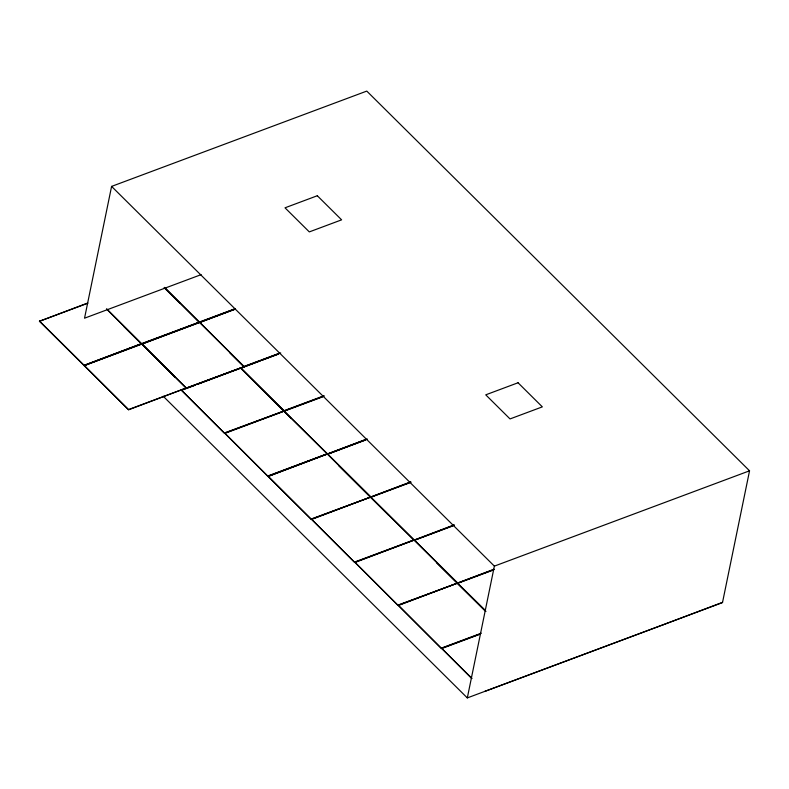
<?xml version="1.0" encoding="UTF-8"?>
<svg xmlns="http://www.w3.org/2000/svg" width="789" height="789" viewBox="0 0 789 789"><rect width="100%" height="100%" fill="white"/><g stroke="black" fill="none" stroke-linecap="round" stroke-linejoin="round"><path stroke-width="1.18" d="M83.94 365.415L141.448 343.698L83.94 365.415L39.45 321.281L87.766 302.996M163.195 396.216L467.315 697.91L722.497 602.599L749.55 470.806L366.777 91.09L111.594 186.401L84.541 318.194L201.165 274.631M106.554 309.081L186.165 388.05L128.646 409.777L84.157 365.642L141.675 343.915M174.763 377.063L106.84 308.972M260.222 360.632L244.136 366.638L199.42 322.346L141.902 344.073L199.361 322.612L199.479 322.02L164.585 287.403M128.646 409.777L84.216 365.376M324.121 396.039L224.47 433.21L181.362 390.131L240.586 368.009L327.119 453.862L267.846 476.24L224.737 433.161L267.846 476.24M164.299 287.512L199.144 322.385L141.685 343.846M235.329 308.933L199.647 322.504L235.27 309.199M141.961 343.807L186.391 388.208L194.439 385.2M224.47 433.21L181.362 390.131M224.52 432.944L283.695 411.089L240.586 368.009M280.736 353.008L240.823 368.157L260.183 360.928M244.136 366.638L199.706 322.237M410.872 482.109L311.221 519.27L268.063 476.457L327.336 454.069L413.831 540.189M323.904 395.822L284.04 410.714L283.912 411.306L290.816 418.15M311.221 519.27L268.122 476.191M354.606 562.31L311.497 519.221L354.606 562.31L414.097 540.14L485.965 611.436M366.145 439.286L268.063 476.457M367.496 439.069L327.583 454.227L365.169 440.183M397.981 605.341L354.872 562.261L397.981 605.341L494.22 569.451M311.438 519.487L410.655 481.892M441.357 648.371L398.248 605.291L441.357 648.371L480.353 633.863M454.04 524.922L354.823 562.518M414.333 540.287L454.257 525.139M471.792 678.56L441.633 648.321L471.842 678.293M398.198 605.558L494.003 569.234M467.315 697.91L494.368 566.127L111.594 186.401M484.742 691.411L543.966 669.289M544.262 669.171L603.477 647.059M603.753 646.95L662.977 624.829M663.273 624.72L722.556 602.332M39.45 321.281L87.717 303.262M141.734 343.59L199.193 322.129M199.479 322.02L235.102 308.716M199.43 322.287L235.053 308.972M84.157 365.642L141.616 344.182M128.706 409.511L186.165 388.05M186.451 387.941L243.85 366.747L229.895 352.9M244.195 366.372L279.819 353.068M196.737 384.342L242.706 367.171M262.52 359.774L278.616 353.758M181.302 390.387L194.972 385.288M197.25 384.43L240.527 368.266M262.461 360.08L278.409 354.123M224.687 433.427L282.768 411.73M322.928 396.729L284.208 411.187L327.415 453.744M267.905 475.974L327.119 453.862M328.5 453.586L366.086 439.552M311.28 519.014L370.445 497.159L338.511 465.471M410.822 482.365L370.958 497.257L414.176 539.814M354.656 562.044L413.88 539.923M415.478 539.863L453.064 525.829M494.368 566.127L749.55 470.806M398.041 605.074L457.206 583.219L436.485 562.665M493.026 570.141L457.719 583.327L485.393 610.459M441.416 648.114L481.28 633.222M441.574 648.588L480.294 634.119M164.25 287.778L179.951 303.351M240.882 367.891L284.04 410.714M327.632 453.961L370.8 496.784M414.393 540.031L457.551 582.844M370.662 497.366L388.79 515.355M457.423 583.436L485.048 610.834M123.952 326.646L141.399 343.955M39.499 321.024L83.989 365.159M317.316 195.741L285.007 207.813L309.308 231.907L341.617 219.845L317.316 195.741M518.048 382.764L485.738 394.835L510.029 418.929L542.339 406.868L518.048 382.764"/></g></svg>
